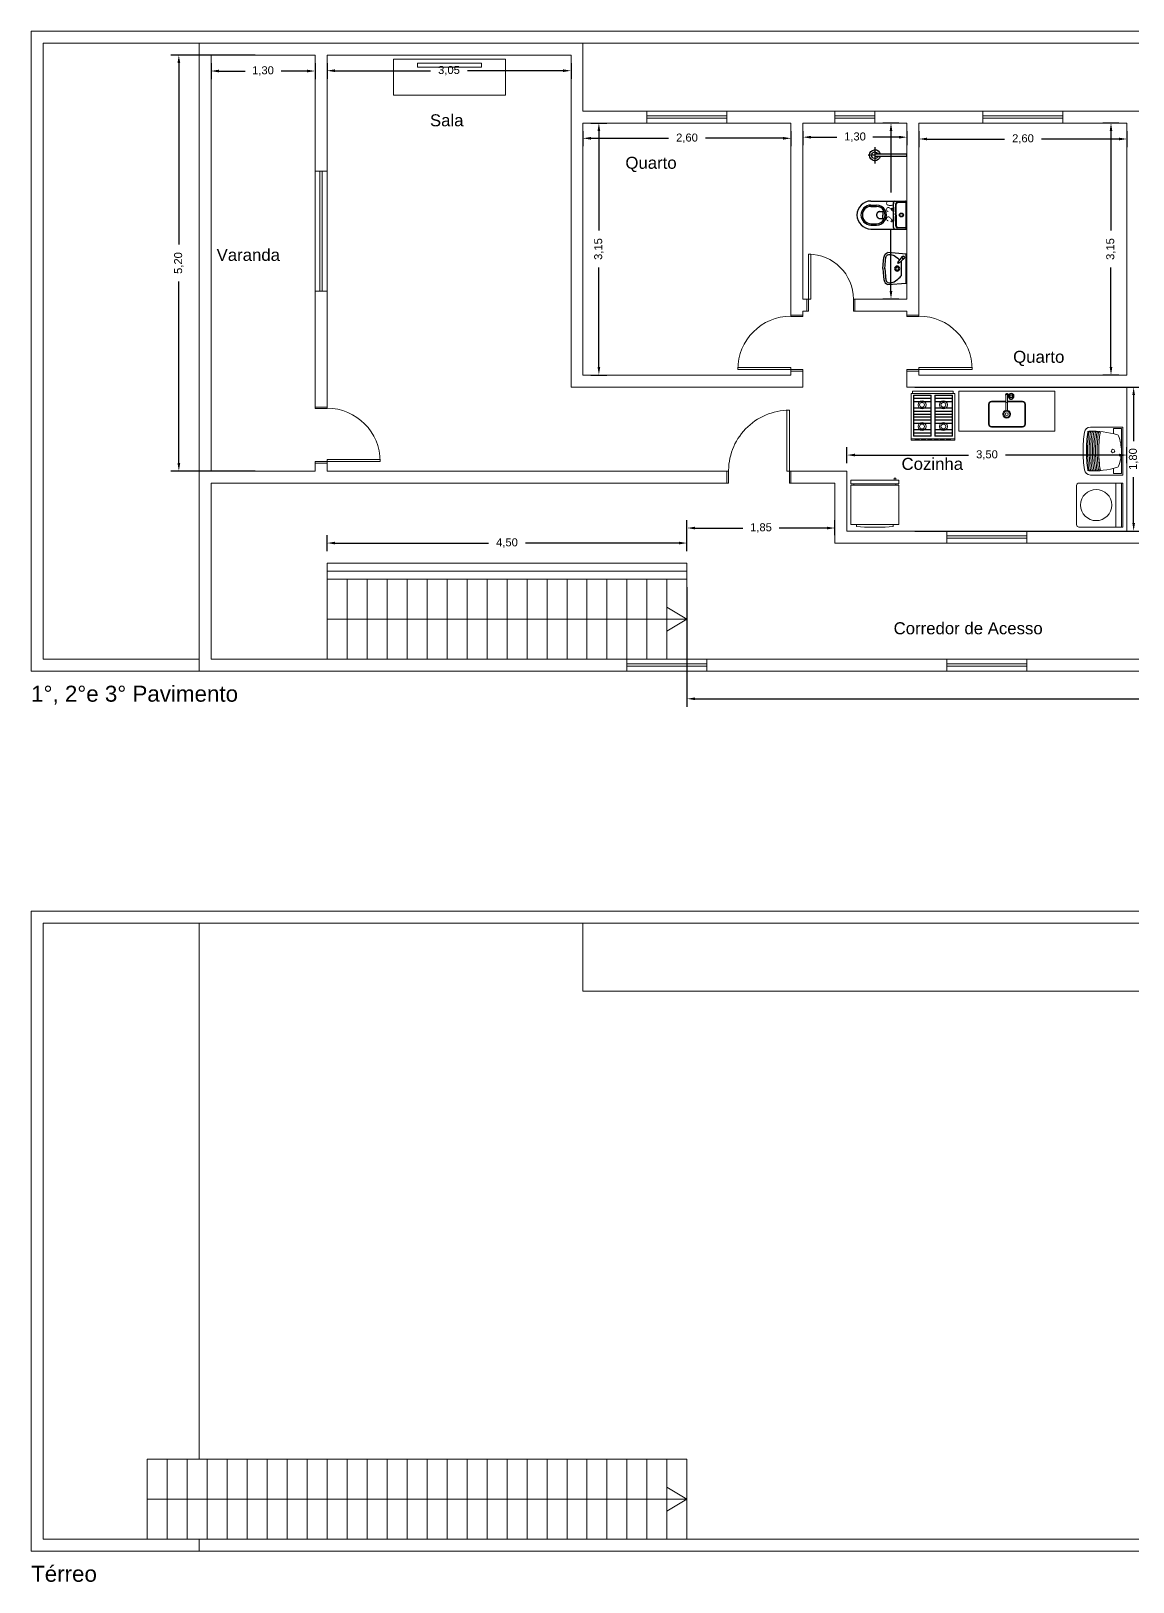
# Model space of a CAD drawing. Header units: millimetres. Extents: x 0 to 27, y -11.4 to 19.
# Drawn here: x 0 to 13.77, y -11.39 to 8 of the extents above; entities that cross this region are included whole.
import ezdxf

# ---------------------------------------------------------------- set-up
doc = ezdxf.new("R2010")
doc.units = ezdxf.units.MM
doc.linetypes.add('DASHED', pattern=[15, 12, -3])
for name, color, linetype, lineweight in [('Cotas', 3, 'Continuous', 9), ('Cozinha', 252, 'Continuous', 20), ('Edificação', 251, 'Continuous', 20), ('Portas', 251, 'Continuous', 9)]:
    doc.layers.add(name, color=color, linetype=linetype, lineweight=lineweight)
doc.layers.add('TEXTO', color=7, linetype='Continuous')
doc.layers.add('WC', color=252, linetype='Continuous')
doc.styles.get("Standard").update_dxf_attribs({"font": 'arial.ttf'})
doc.styles.add('TEXTO_NOMEQUADRO', font='arial.ttf')
doc.dimstyles.new('ISO-25', dxfattribs={"dimtxt": 0.1, "dimasz": 0.1, "dimexe": 0.1, "dimexo": 0.1, "dimgap": 0.1, "dimtad": 0, "dimzin": 1, "dimtxsty": 'Standard', "dimcen": 0.1, "dimadec": 0, "dimazin": 0, "dimtfac": 1, "dimtmove": 0, "dimatfit": 3, "dimfxl": 1, "dimarcsym": 0})

# ---------------------------------------------------------------- blocks, each defined once
blk = doc.blocks.new('*D37')
at = {"layer": 'Cotas', "color": 0, "lineweight": -2, "transparency": 16777216}
for p, q in [((2.25, 7.6), (2.25, 7.4)), ((3.55, 7.6), (3.55, 7.4)), ((2.35, 7.5), (2.675, 7.5)), ((3.45, 7.5), (3.125, 7.5))]:
    blk.add_line(p, q, dxfattribs=at)
at = {"layer": 'Cotas', "color": 0, "transparency": 16777216}
for points in [[(2.35, 7.517), (2.35, 7.483), (2.25, 7.5)], [(3.45, 7.517), (3.45, 7.483), (3.55, 7.5)]]:
    blk.add_solid(points, dxfattribs=at)
at = {"layer": 'Defpoints', "color": 0, "transparency": 16777216}
for p in [(2.25, 7.7), (3.55, 7.7), (3.55, 7.5)]:
    blk.add_point(p, dxfattribs=at)
at = {"layer": 'Cotas', "color": 0, "transparency": 16777216, "insert": (2.9, 7.5), "char_height": 0.1, "attachment_point": 5}
blk.add_mtext('1,30', dxfattribs=at)
blk = doc.blocks.new('*D38')
at = {"layer": 'Cotas', "color": 0, "lineweight": -2, "transparency": 16777216}
for p, q in [((3.7, 7.6), (3.7, 7.404)), ((6.75, 7.6), (6.75, 7.404)), ((3.8, 7.504), (4.995, 7.504)), ((6.65, 7.504), (5.455, 7.504))]:
    blk.add_line(p, q, dxfattribs=at)
at = {"layer": 'Cotas', "color": 0, "transparency": 16777216}
for points in [[(3.8, 7.521), (3.8, 7.487), (3.7, 7.504)], [(6.65, 7.521), (6.65, 7.487), (6.75, 7.504)]]:
    blk.add_solid(points, dxfattribs=at)
at = {"layer": 'Defpoints', "color": 0, "transparency": 16777216}
for p in [(3.7, 7.7), (6.75, 7.7), (6.75, 7.504)]:
    blk.add_point(p, dxfattribs=at)
at = {"layer": 'Cotas', "color": 0, "transparency": 16777216, "insert": (5.225, 7.504), "char_height": 0.1, "attachment_point": 5}
blk.add_mtext('3,05', dxfattribs=at)
blk = doc.blocks.new('*D39')
at = {"layer": 'Cotas', "color": 0, "lineweight": -2, "transparency": 16777216}
for p, q in [((6.9, 6.75), (6.9, 6.559)), ((7, 6.659), (7.969, 6.659)), ((9.4, 6.659), (8.431, 6.659)), ((9.5, 6.75), (9.5, 6.559))]:
    blk.add_line(p, q, dxfattribs=at)
at = {"layer": 'Cotas', "color": 0, "transparency": 16777216}
for points in [[(7, 6.676), (7, 6.642), (6.9, 6.659)], [(9.4, 6.676), (9.4, 6.642), (9.5, 6.659)]]:
    blk.add_solid(points, dxfattribs=at)
at = {"layer": 'Defpoints', "color": 0, "transparency": 16777216}
for p in [(6.9, 6.85), (9.5, 6.85), (9.5, 6.659)]:
    blk.add_point(p, dxfattribs=at)
at = {"layer": 'Cotas', "color": 0, "transparency": 16777216, "insert": (8.2, 6.659), "char_height": 0.1, "attachment_point": 5}
blk.add_mtext('2,60', dxfattribs=at)
blk = doc.blocks.new('*D40')
at = {"layer": 'Cotas', "color": 0, "lineweight": -2, "transparency": 16777216}
for p, q in [((9.65, 6.75), (9.65, 6.573)), ((9.75, 6.673), (10.075, 6.673)), ((10.85, 6.673), (10.525, 6.673)), ((10.95, 6.75), (10.95, 6.573))]:
    blk.add_line(p, q, dxfattribs=at)
at = {"layer": 'Cotas', "color": 0, "transparency": 16777216}
for points in [[(9.75, 6.69), (9.75, 6.656), (9.65, 6.673)], [(10.85, 6.69), (10.85, 6.656), (10.95, 6.673)]]:
    blk.add_solid(points, dxfattribs=at)
at = {"layer": 'Defpoints', "color": 0, "transparency": 16777216}
for p in [(9.65, 6.85), (10.95, 6.85), (10.95, 6.673)]:
    blk.add_point(p, dxfattribs=at)
at = {"layer": 'Cotas', "color": 0, "transparency": 16777216, "insert": (10.3, 6.673), "char_height": 0.1, "attachment_point": 5}
blk.add_mtext('1,30', dxfattribs=at)
blk = doc.blocks.new('*D41')
at = {"layer": 'Cotas', "color": 0, "lineweight": -2, "transparency": 16777216}
for p, q in [((11.1, 6.75), (11.1, 6.55)), ((11.2, 6.65), (12.169, 6.65)), ((13.6, 6.65), (12.631, 6.65)), ((13.7, 6.75), (13.7, 6.55))]:
    blk.add_line(p, q, dxfattribs=at)
at = {"layer": 'Cotas', "color": 0, "transparency": 16777216}
for points in [[(11.2, 6.667), (11.2, 6.634), (11.1, 6.65)], [(13.6, 6.667), (13.6, 6.634), (13.7, 6.65)]]:
    blk.add_solid(points, dxfattribs=at)
at = {"layer": 'Defpoints', "color": 0, "transparency": 16777216}
for p in [(11.1, 6.85), (13.7, 6.85), (13.7, 6.65)]:
    blk.add_point(p, dxfattribs=at)
at = {"layer": 'Cotas', "color": 0, "transparency": 16777216, "insert": (12.4, 6.65), "char_height": 0.1, "attachment_point": 5}
blk.add_mtext('2,60', dxfattribs=at)
blk = doc.blocks.new('*D45')
at = {"layer": 'Cotas', "color": 0, "lineweight": -2, "transparency": 16777216}
for p, q in [((10.2, 2.6), (10.2, 2.8)), ((13.7, 2.6), (13.7, 2.8)), ((10.3, 2.7), (11.72, 2.7)), ((13.6, 2.7), (12.18, 2.7))]:
    blk.add_line(p, q, dxfattribs=at)
at = {"layer": 'Cotas', "color": 0, "transparency": 16777216}
for points in [[(10.3, 2.717), (10.3, 2.683), (10.2, 2.7)], [(13.6, 2.717), (13.6, 2.683), (13.7, 2.7)]]:
    blk.add_solid(points, dxfattribs=at)
at = {"layer": 'Defpoints', "color": 0, "transparency": 16777216}
for p in [(13.7, 2.7), (10.2, 2.5), (13.7, 2.5)]:
    blk.add_point(p, dxfattribs=at)
at = {"layer": 'Cotas', "color": 0, "transparency": 16777216, "insert": (11.95, 2.7), "char_height": 0.1, "attachment_point": 5}
blk.add_mtext('3,50', dxfattribs=at)
blk = doc.blocks.new('*D46')
at = {"layer": 'Cotas', "color": 0, "lineweight": -2, "transparency": 16777216}
for p, q in [((8.2, 1.7), (8.2, 1.888)), ((8.3, 1.788), (8.899, 1.788)), ((9.95, 1.788), (9.351, 1.788)), ((10.05, 1.7), (10.05, 1.888))]:
    blk.add_line(p, q, dxfattribs=at)
at = {"layer": 'Cotas', "color": 0, "transparency": 16777216}
for points in [[(8.3, 1.804), (8.3, 1.771), (8.2, 1.788)], [(9.95, 1.804), (9.95, 1.771), (10.05, 1.788)]]:
    blk.add_solid(points, dxfattribs=at)
at = {"layer": 'Defpoints', "color": 0, "transparency": 16777216}
for p in [(8.2, 1.788), (8.2, 1.6), (10.05, 1.6)]:
    blk.add_point(p, dxfattribs=at)
at = {"layer": 'Cotas', "color": 0, "transparency": 16777216, "insert": (9.125, 1.788), "char_height": 0.1, "attachment_point": 5}
blk.add_mtext('1,85', dxfattribs=at)
blk = doc.blocks.new('*D47')
at = {"layer": 'Cotas', "color": 0, "lineweight": -2, "transparency": 16777216}
for p, q in [((7, 6.85), (7.199, 6.85)), ((7.099, 6.75), (7.099, 5.505)), ((7.099, 3.8), (7.099, 5.045)), ((7, 3.7), (7.199, 3.7))]:
    blk.add_line(p, q, dxfattribs=at)
at = {"layer": 'Cotas', "color": 0, "transparency": 16777216}
for points in [[(7.082, 6.75), (7.115, 6.75), (7.099, 6.85)], [(7.082, 3.8), (7.115, 3.8), (7.099, 3.7)]]:
    blk.add_solid(points, dxfattribs=at)
at = {"layer": 'Defpoints', "color": 0, "transparency": 16777216}
for p in [(6.9, 6.85), (6.9, 3.7), (7.099, 3.7)]:
    blk.add_point(p, dxfattribs=at)
at = {"layer": 'Cotas', "color": 0, "transparency": 16777216, "insert": (7.099, 5.275), "char_height": 0.1, "attachment_point": 5, "rotation": 90}
blk.add_mtext('3,15', dxfattribs=at)
blk = doc.blocks.new('*D48')
at = {"layer": 'Cotas', "color": 0, "lineweight": -2, "transparency": 16777216}
for p, q in [((10.85, 6.85), (10.65, 6.85)), ((10.75, 6.75), (10.75, 5.981)), ((10.75, 4.75), (10.75, 5.519)), ((10.85, 4.65), (10.65, 4.65))]:
    blk.add_line(p, q, dxfattribs=at)
at = {"layer": 'Cotas', "color": 0, "transparency": 16777216}
for points in [[(10.733, 6.75), (10.767, 6.75), (10.75, 6.85)], [(10.733, 4.75), (10.767, 4.75), (10.75, 4.65)]]:
    blk.add_solid(points, dxfattribs=at)
at = {"layer": 'Defpoints', "color": 0, "transparency": 16777216}
for p in [(10.75, 6.85), (10.95, 6.85), (10.95, 4.65)]:
    blk.add_point(p, dxfattribs=at)
at = {"layer": 'Cotas', "color": 0, "transparency": 16777216, "insert": (10.75, 5.75), "char_height": 0.1, "attachment_point": 5, "rotation": 90}
blk.add_mtext('2,20', dxfattribs=at)
blk = doc.blocks.new('*D49')
at = {"layer": 'Cotas', "color": 0, "lineweight": -2, "transparency": 16777216}
for p, q in [((13.6, 6.85), (13.4, 6.85)), ((13.5, 6.75), (13.5, 5.505)), ((13.5, 3.8), (13.5, 5.045)), ((13.6, 3.7), (13.4, 3.7))]:
    blk.add_line(p, q, dxfattribs=at)
at = {"layer": 'Cotas', "color": 0, "transparency": 16777216}
for points in [[(13.484, 6.75), (13.517, 6.75), (13.5, 6.85)], [(13.484, 3.8), (13.517, 3.8), (13.5, 3.7)]]:
    blk.add_solid(points, dxfattribs=at)
at = {"layer": 'Defpoints', "color": 0, "transparency": 16777216}
for p in [(13.7, 6.85), (13.5, 3.7), (13.7, 3.7)]:
    blk.add_point(p, dxfattribs=at)
at = {"layer": 'Cotas', "color": 0, "transparency": 16777216, "insert": (13.5, 5.275), "char_height": 0.1, "attachment_point": 5, "rotation": 90}
blk.add_mtext('3,15', dxfattribs=at)
blk = doc.blocks.new('81_P')
at = {"ltscale": 0.05}
for p, q in [((-0.165, 0), (-0.175, 0)), ((-0.175, -0.01), (-0.175, 0)), ((0.175, 0), (0.165, 0))]:
    blk.add_line(p, q, dxfattribs=at)
for p, q in [((0.165, 0), (-0.165, 0)), ((-0.175, -0.44), (-0.175, -0.01)), ((0.155, -0.16), (-0.155, -0.16)), ((0.14, -0.13), (-0.14, -0.13)), ((0, -0.124), (-0.138, -0.124)), ((0, -0.124), (0.138, -0.124)), ((0.175, -0.44), (0.175, -0.01))]:
    blk.add_line(p, q)
at = {"ltscale": 0.047193}
blk.add_line((0.175, -0.009), (0.175, 0), dxfattribs=at)
at = {"ltscale": 0.497718}
for p, q in [((-0.16, -0.01), (-0.16, -0.11)), ((0.16, -0.01), (0.16, -0.11))]:
    blk.add_line(p, q, dxfattribs=at)
at = {"ltscale": 0.467891}
for p, q in [((-0.158, -0.01), (-0.158, -0.104)), ((0.158, -0.01), (0.158, -0.104))]:
    blk.add_line(p, q, dxfattribs=at)
at = {"ltscale": 0.339985}
for p, q in [((-0.125, -0.44), (-0.125, -0.372)), ((-0.108, -0.44), (-0.108, -0.372)), ((0.108, -0.44), (0.108, -0.372)), ((0.125, -0.44), (0.125, -0.372))]:
    blk.add_line(p, q, dxfattribs=at)
at = {"ltscale": 0.078144}
for p, q in [((-0.043, -0.29), (-0.045, -0.275)), ((0.043, -0.29), (0.045, -0.275))]:
    blk.add_line(p, q, dxfattribs=at)
at = {"ltscale": 0.214268}
for p in [(-0.043, -0.29), (0.043, -0.29)]:
    blk.add_line(p, (0, -0.29), dxfattribs=at)
at = {"ltscale": 0.197279}
for p, q in [((-0.043, -0.329), (-0.043, -0.29)), ((0.043, -0.329), (0.043, -0.29))]:
    blk.add_line(p, q, dxfattribs=at)
for points in [[(-0.043, -0.329), (-0.043, -0.331), (-0.043, -0.332), (-0.043, -0.333), (-0.043, -0.334), (-0.042, -0.336), (-0.042, -0.337), (-0.042, -0.338), (-0.042, -0.339), (-0.041, -0.341), (-0.041, -0.342), (-0.04, -0.343), (-0.04, -0.344), (-0.04, -0.345), (-0.039, -0.346), (-0.038, -0.348), (-0.038, -0.349), (-0.037, -0.35), (-0.037, -0.35), (-0.037, -0.351), (-0.036, -0.351), (-0.036, -0.352), (-0.035, -0.353), (-0.035, -0.353), (-0.035, -0.354), (-0.034, -0.354), (-0.034, -0.355), (-0.033, -0.355), (-0.033, -0.356), (-0.033, -0.356), (-0.032, -0.357), (-0.032, -0.357), (-0.031, -0.357), (-0.031, -0.358), (-0.03, -0.358)], [(-0.03, -0.358), (-0.029, -0.359), (-0.028, -0.36), (-0.027, -0.361), (-0.026, -0.362), (-0.025, -0.363), (-0.024, -0.363), (-0.023, -0.364), (-0.022, -0.365), (-0.021, -0.365), (-0.02, -0.366), (-0.018, -0.366), (-0.017, -0.367), (-0.016, -0.367), (-0.015, -0.368), (-0.013, -0.368), (-0.012, -0.369), (-0.012, -0.369), (-0.011, -0.369), (-0.01, -0.369), (-0.01, -0.369), (-0.009, -0.37), (-0.008, -0.37), (-0.008, -0.37), (-0.007, -0.37), (-0.006, -0.37), (-0.006, -0.37), (-0.005, -0.37), (-0.004, -0.37), (-0.004, -0.37), (-0.003, -0.37), (-0.002, -0.37), (-0.002, -0.37), (-0.001, -0.37), (0, -0.37), (0, -0.37)], [(0, -0.37), (0.001, -0.37), (0.003, -0.37), (0.004, -0.37), (0.005, -0.37), (0.007, -0.37), (0.008, -0.37), (0.009, -0.369), (0.011, -0.369), (0.012, -0.369), (0.013, -0.368), (0.014, -0.368), (0.016, -0.368), (0.017, -0.367), (0.018, -0.367), (0.018, -0.367), (0.019, -0.366), (0.019, -0.366), (0.02, -0.366), (0.02, -0.365), (0.021, -0.365), (0.022, -0.365), (0.022, -0.365), (0.023, -0.364), (0.023, -0.364), (0.024, -0.363), (0.024, -0.363), (0.025, -0.363), (0.026, -0.362), (0.026, -0.362), (0.027, -0.362), (0.027, -0.361), (0.028, -0.361), (0.028, -0.36), (0.029, -0.36), (0.029, -0.36), (0.03, -0.359), (0.03, -0.359), (0.03, -0.358)], [(0.03, -0.358), (0.031, -0.358), (0.032, -0.357), (0.033, -0.356), (0.034, -0.355), (0.035, -0.354), (0.035, -0.353), (0.036, -0.352), (0.037, -0.351), (0.037, -0.349), (0.038, -0.348), (0.039, -0.347), (0.039, -0.346), (0.039, -0.345), (0.04, -0.345), (0.04, -0.344), (0.04, -0.344), (0.04, -0.343), (0.041, -0.343), (0.041, -0.342), (0.041, -0.341), (0.041, -0.341), (0.041, -0.34), (0.042, -0.34), (0.042, -0.339), (0.042, -0.338), (0.042, -0.338), (0.042, -0.337), (0.042, -0.336), (0.042, -0.336), (0.042, -0.335), (0.043, -0.335), (0.043, -0.334), (0.043, -0.333), (0.043, -0.333), (0.043, -0.332), (0.043, -0.331), (0.043, -0.331), (0.043, -0.33), (0.043, -0.329)]]:
    blk.add_lwpolyline(points)
for centre, radius in [((-0.078, -0.18), 0.007), ((0, -0.06), 0.02), ((0.078, -0.18), 0.007)]:
    blk.add_circle(centre, radius)
at = {"linetype": 'DASHED'}
blk.add_circle((0, -0.06), 0.0245, dxfattribs=at)
for centre, radius, start, end in [((-0.165, -0.01), 0.01, 90, 180), ((-0.155, -0.14), 0.02, 180, 270), ((-0.15, -0.01), 0.01, 90, 180), ((-0.14, -0.11), 0.02, 180, 270), ((-0.148, -0.01), 0.01, 90, 180), ((-0.138, -0.104), 0.02, 180, 270), ((0.138, -0.104), 0.02, 270, 0), ((0.14, -0.11), 0.02, 270, 0), ((0.148, -0.01), 0.01, 0, 90), ((0.15, -0.01), 0.01, 0, 90), ((0.155, -0.14), 0.02, 270, 0), ((0.165, -0.01), 0.01, 0, 90), ((0, -0.372), 0.125, 0, 180), ((0, -0.372), 0.108, 0, 180), ((0, -0.44), 0.175, 180, 270), ((0, -0.44), 0.125, 180, 270), ((0, -0.44), 0.108, 180, 270), ((0, -0.44), 0.108, 270, 0), ((0, -0.44), 0.175, 270, 0), ((0, -0.44), 0.125, 270, 0)]:
    blk.add_arc(centre, radius, start, end)
blk = doc.blocks.new('CHUV')
at = {"ltscale": 0.05}
for p, q in [((-0.11, 0.446), (0.116, 0.446)), ((-0.011, 0), (-0.011, 0.446)), ((0.003, 0.446), (0.003, 0.541)), ((0.016, 0.446), (0.016, 0))]:
    blk.add_line(p, q, dxfattribs=at)
at = {"ltscale": 2}
blk.add_line((0.016, 0), (-0.011, 0), dxfattribs=at)
at = {"ltscale": 0.05}
for radius, start, end in [(0.076, 279.9358, 260.0642), (0.0459, 286.6015, 253.3985)]:
    blk.add_arc((0.003, 0.446), radius, start, end, dxfattribs=at)
blk = doc.blocks.new('01lavl91')
at = {"linetype": 'Continuous'}
for p, q in [((-0.085, -0.069), (0.086, -0.069)), ((0.125, -0.036), (0.064, -0.107)), ((0.064, -0.107), (0.075, -0.114)), ((0.075, -0.114), (0.15, -0.057))]:
    blk.add_line(p, q, dxfattribs=at)
for points in [[(-0.2, -0.239), (-0.18, -0.009), (0.18, -0.009), (0.2, -0.239)], [(-0.177, -0.228), (-0.176, -0.201), (-0.165, -0.161), (-0.153, -0.141), (-0.132, -0.112), (-0.119, -0.099), (-0.106, -0.086), (-0.093, -0.074), (-0.085, -0.069)], [(0.094, -0.074), (0.086, -0.069)], [(0.178, -0.228), (0.176, -0.201), (0.166, -0.161), (0.153, -0.141), (0.132, -0.112), (0.119, -0.099), (0.109, -0.088)], [(0, -0.299), (-0.048, -0.298), (-0.099, -0.294), (-0.134, -0.29), (-0.161, -0.282), (-0.179, -0.271), (-0.191, -0.256), (-0.2, -0.239)], [(0.002, -0.274), (-0.046, -0.272), (-0.098, -0.269), (-0.114, -0.267), (-0.129, -0.265), (-0.138, -0.263), (-0.151, -0.259), (-0.159, -0.255), (-0.163, -0.252), (-0.165, -0.25), (-0.17, -0.242), (-0.174, -0.237), (-0.177, -0.228)], [(-0.002, -0.274), (0.047, -0.272), (0.098, -0.269), (0.115, -0.267), (0.13, -0.265), (0.139, -0.263), (0.152, -0.259), (0.159, -0.255), (0.164, -0.252), (0.165, -0.25), (0.171, -0.242), (0.174, -0.237), (0.178, -0.228)], [(0, -0.299), (0.048, -0.298), (0.1, -0.294), (0.135, -0.29), (0.162, -0.282), (0.18, -0.271), (0.192, -0.256), (0.2, -0.239)]]:
    blk.add_lwpolyline(points, dxfattribs=at)
for centre, radius in [((0.001, -0.122), 0.0316), ((0.001, -0.122), 0.02), ((0.14, -0.044), 0.0164)]:
    blk.add_circle(centre, radius, dxfattribs=at)
blk = doc.blocks.new('CO-F4PB')
for p, q in [((0.254, 0), (-0.254, 0)), ((0.254, 0), (-0.254, 0)), ((-0.254, 0), (-0.254, -0.03)), ((0.254, -0.03), (0.254, 0)), ((-0.274, -0.03), (-0.274, -0.596)), ((0.273, -0.03), (-0.274, -0.03)), ((-0.243, -0.05), (-0.243, -0.566)), ((-0.024, -0.05), (-0.243, -0.05)), ((-0.024, -0.09), (-0.243, -0.09)), ((-0.024, -0.095), (-0.243, -0.095)), ((-0.024, -0.13), (-0.243, -0.13)), ((-0.024, -0.135), (-0.243, -0.135)), ((-0.028, -0.055), (-0.239, -0.055)), ((-0.239, -0.055), (-0.239, -0.09)), ((-0.239, -0.095), (-0.239, -0.13)), ((-0.239, -0.135), (-0.239, -0.21)), ((-0.028, -0.055), (-0.028, -0.09)), ((-0.028, -0.095), (-0.028, -0.13)), ((-0.028, -0.135), (-0.028, -0.21)), ((-0.024, -0.05), (-0.024, -0.566)), ((0.023, -0.05), (0.023, -0.566)), ((0.243, -0.05), (0.023, -0.05)), ((0.243, -0.09), (0.023, -0.09)), ((0.243, -0.095), (0.023, -0.095)), ((0.243, -0.13), (0.023, -0.13)), ((0.243, -0.135), (0.023, -0.135)), ((0.238, -0.055), (0.028, -0.055)), ((0.028, -0.055), (0.028, -0.09)), ((0.028, -0.095), (0.028, -0.13)), ((0.028, -0.135), (0.028, -0.21)), ((0.238, -0.055), (0.238, -0.09)), ((0.238, -0.095), (0.238, -0.13)), ((0.238, -0.135), (0.238, -0.21)), ((0.243, -0.05), (0.243, -0.566)), ((0.273, -0.596), (0.273, -0.03)), ((-0.024, -0.21), (-0.243, -0.21)), ((-0.024, -0.215), (-0.243, -0.215)), ((-0.024, -0.25), (-0.243, -0.25)), ((-0.024, -0.255), (-0.243, -0.255)), ((-0.024, -0.29), (-0.243, -0.29)), ((-0.024, -0.295), (-0.243, -0.295)), ((-0.243, -0.321), (-0.024, -0.321)), ((-0.243, -0.326), (-0.024, -0.326)), ((-0.243, -0.361), (-0.024, -0.361)), ((-0.243, -0.366), (-0.024, -0.366)), ((-0.239, -0.295), (-0.239, -0.321)), ((-0.239, -0.326), (-0.239, -0.361)), ((-0.239, -0.366), (-0.239, -0.401)), ((-0.239, -0.215), (-0.239, -0.25)), ((-0.239, -0.255), (-0.239, -0.29)), ((-0.028, -0.215), (-0.028, -0.25)), ((-0.028, -0.255), (-0.028, -0.29)), ((-0.028, -0.295), (-0.028, -0.321)), ((-0.028, -0.326), (-0.028, -0.361)), ((-0.028, -0.366), (-0.028, -0.401)), ((0.023, -0.321), (0.243, -0.321)), ((0.023, -0.326), (0.243, -0.326)), ((0.243, -0.21), (0.023, -0.21)), ((0.243, -0.215), (0.023, -0.215)), ((0.243, -0.25), (0.023, -0.25)), ((0.243, -0.255), (0.023, -0.255)), ((0.243, -0.29), (0.023, -0.29)), ((0.243, -0.295), (0.023, -0.295)), ((0.023, -0.361), (0.243, -0.361)), ((0.023, -0.366), (0.243, -0.366)), ((0.028, -0.215), (0.028, -0.25)), ((0.028, -0.255), (0.028, -0.29)), ((0.028, -0.295), (0.028, -0.321)), ((0.028, -0.326), (0.028, -0.361)), ((0.028, -0.366), (0.028, -0.401)), ((0.238, -0.215), (0.238, -0.25)), ((0.238, -0.255), (0.238, -0.29)), ((0.238, -0.295), (0.238, -0.321)), ((0.238, -0.326), (0.238, -0.361)), ((0.238, -0.366), (0.238, -0.401)), ((-0.243, -0.401), (-0.024, -0.401)), ((-0.243, -0.406), (-0.024, -0.406)), ((-0.243, -0.481), (-0.024, -0.481)), ((-0.243, -0.486), (-0.024, -0.486)), ((-0.243, -0.521), (-0.024, -0.521)), ((-0.243, -0.526), (-0.024, -0.526)), ((-0.243, -0.566), (-0.024, -0.566)), ((-0.239, -0.406), (-0.239, -0.481)), ((-0.239, -0.486), (-0.239, -0.521)), ((-0.239, -0.526), (-0.239, -0.561)), ((-0.239, -0.561), (-0.028, -0.561)), ((-0.028, -0.406), (-0.028, -0.481)), ((-0.028, -0.486), (-0.028, -0.521)), ((-0.028, -0.526), (-0.028, -0.561)), ((0.023, -0.401), (0.243, -0.401)), ((0.023, -0.406), (0.243, -0.406)), ((0.023, -0.481), (0.243, -0.481)), ((0.023, -0.486), (0.243, -0.486)), ((0.023, -0.521), (0.243, -0.521)), ((0.023, -0.526), (0.243, -0.526)), ((0.023, -0.566), (0.243, -0.566)), ((0.028, -0.406), (0.028, -0.481)), ((0.028, -0.486), (0.028, -0.521)), ((0.028, -0.526), (0.028, -0.561)), ((0.028, -0.561), (0.238, -0.561)), ((0.238, -0.406), (0.238, -0.481)), ((0.238, -0.486), (0.238, -0.521)), ((0.238, -0.526), (0.238, -0.561)), ((-0.274, -0.596), (0.273, -0.596)), ((-0.274, -0.596), (-0.274, -0.616)), ((-0.274, -0.616), (0.273, -0.616)), ((0.273, -0.616), (0.273, -0.596))]:
    blk.add_line(p, q)
for points in [[(-0.22, -0.606), (-0.17, -0.606), (-0.17, -0.596), (-0.22, -0.596)], [(-0.142, -0.606), (-0.092, -0.606), (-0.092, -0.596), (-0.142, -0.596)], [(-0.064, -0.606), (-0.014, -0.606), (-0.014, -0.596), (-0.064, -0.596)], [(0.014, -0.606), (0.064, -0.606), (0.064, -0.596), (0.014, -0.596)], [(0.092, -0.606), (0.142, -0.606), (0.142, -0.596), (0.092, -0.596)], [(0.17, -0.606), (0.22, -0.606), (0.22, -0.596), (0.17, -0.596)]]:
    blk.add_lwpolyline(points, close=True)
for centre, radius in [((-0.131, -0.173), 0.05), ((-0.131, -0.173), 0.03), ((0.136, -0.173), 0.05), ((0.136, -0.173), 0.03), ((-0.131, -0.443), 0.05), ((-0.131, -0.443), 0.03), ((0.136, -0.443), 0.05), ((0.136, -0.443), 0.03)]:
    blk.add_circle(centre, radius)
blk = doc.blocks.new('DUPLEX320PL')
for p, q in [((-0.058, -0.125), (-0.058, -0.618)), ((-0.058, -0.125), (0.538, -0.125)), ((0.538, -0.618), (0.538, -0.125)), ((0.538, -0.618), (-0.058, -0.618)), ((0.538, -0.634), (-0.058, -0.634)), ((-0.058, -0.634), (-0.058, -0.68)), ((-0.058, -0.68), (0.538, -0.68)), ((-0.023, -0.618), (-0.023, -0.634)), ((0.503, -0.634), (0.503, -0.618)), ((0.538, -0.634), (0.538, -0.68))]:
    blk.add_line(p, q)
blk.add_lwpolyline([(0.471, -0.125), (0.471, -0.1), (0.371, -0.093), (0.109, -0.093), (0.009, -0.1), (0.009, -0.125)])
blk.add_lwpolyline([(0.48, -0.68), (0.48, -0.704), (0.504, -0.704), (0.504, -0.68)], close=True)
blk = doc.blocks.new('TANQUE-02')
for p, q in [((-0.3, 0), (0.3, 0)), ((-0.3, -0.408), (-0.3, 0)), ((0.3, -0.408), (0.3, 0)), ((-0.28, -0.02), (0.28, -0.02)), ((-0.28, -0.12), (-0.28, -0.02)), ((-0.28, -0.12), (-0.217, -0.12)), ((0.217, -0.12), (0.28, -0.12)), ((0.28, -0.12), (0.28, -0.02))]:
    blk.add_line(p, q)
blk.add_circle((0, -0.125), 0.0225)
for centre, radius, start, end in [((0.845, -0.382), 1.094, 163.278, 182.4053), ((-0.184, -0.073), 0.02, 110.2384, 163.278), ((0, -0.571), 0.551, 90, 110.2384), ((0, -0.571), 0.551, 69.7616, 90), ((0.184, -0.073), 0.02, 16.722, 69.7616), ((-0.845, -0.382), 1.094, 357.5947, 16.722), ((0, 1.215), 1.518, 260.7226, 279.2774), ((0.845, -0.382), 1.084, 177.5224, 178.0541), ((0, 1.215), 1.578, 261.3053, 270), ((0.845, -0.382), 1.084, 178.5864, 179.1193), ((0, 1.215), 1.598, 261.3969, 270), ((0.845, -0.382), 1.084, 179.6527, 180.1868), ((0, 1.215), 1.618, 261.4997, 270), ((0.845, -0.382), 1.084, 176.4604, 176.9911), ((0, 1.215), 1.558, 261.2252, 270), ((0.845, -0.382), 1.084, 175.4, 175.93), ((0, 1.215), 1.538, 261.1569, 270), ((0, 1.215), 1.518, 270, 279.2774), ((0, 1.215), 1.538, 270, 278.8431), ((0, 1.215), 1.558, 270, 278.7748), ((0, 1.215), 1.578, 270, 278.6947), ((0, 1.215), 1.598, 270, 278.6031), ((0, 1.215), 1.618, 270, 278.5003), ((-0.845, -0.382), 1.084, 4.07, 4.6), ((-0.845, -0.382), 1.084, 3.0089, 3.5396), ((-0.845, -0.382), 1.084, 1.9459, 2.4776), ((-0.845, -0.382), 1.084, 0.8807, 1.4136), ((-0.845, -0.382), 1.084, 359.8132, 0.3473), ((-0.225, -0.408), 0.075, 180, 262.0805), ((-0.233, -0.427), 0.015, 182.4053, 261.8717), ((0.845, -0.382), 1.084, 180.7216, 181.2572), ((0, 1.215), 1.638, 261.6133, 270), ((0.845, -0.382), 1.084, 181.7934, 182.3305), ((0, 1.215), 1.658, 261.7373, 270), ((0, 1.206), 1.664, 261.8717, 270), ((0, 1.206), 1.704, 262.0805, 270), ((0, 1.215), 1.638, 270, 278.3867), ((0, 1.215), 1.658, 270, 278.2627), ((0, 1.206), 1.664, 270, 278.1283), ((0, 1.206), 1.704, 270, 277.9195), ((0.225, -0.408), 0.075, 277.9195, 0), ((0.233, -0.427), 0.015, 278.1283, 357.5947), ((-0.845, -0.382), 1.084, 357.6695, 358.2066), ((-0.845, -0.382), 1.084, 358.7428, 359.2784)]:
    blk.add_arc(centre, radius, start, end)
blk = doc.blocks.new('A$C1AD15EB6')
for p, q in [((0.55, 0.58), (0, 0.58)), ((0, 0.03), (0, 0.58)), ((0.55, 0.561), (0, 0.561)), ((0.55, 0.491), (0, 0.491)), ((0.55, 0.03), (0.55, 0.58)), ((0.03, 0), (0.52, 0))]:
    blk.add_line(p, q)
for centre, start, end in [((0.03, 0.03), 180, 270), ((0.52, 0.03), 270, 0)]:
    blk.add_arc(centre, 0.03, start, end)
blk = doc.blocks.new('CUBA-COZ-02')
for p, q in [((-0.009, 0.245), (-0.009, 0.228)), ((-0.009, 0.228), (-0.009, 0.057)), ((0.011, 0.245), (0.011, 0.228)), ((0.011, 0.228), (0.011, 0.057)), ((0.015, 0.252), (0.031, 0.252)), ((0.015, 0.232), (0.021, 0.232)), ((0.031, 0.203), (0.031, 0.224)), ((0.038, 0.252), (0.038, 0.237)), ((0.04, 0.216), (0.04, 0.238)), ((0.071, 0.216), (0.071, 0.238)), ((0.073, 0.252), (0.073, 0.237)), ((0.081, 0.203), (0.081, 0.224)), ((-0.009, 0.057), (-0.009, 0.052)), ((0.011, 0.057), (0.011, 0.052))]:
    blk.add_line(p, q)
for points in [[(-0.009, 0.161), (-0.189, 0.161, 0.414214), (-0.227, 0.123), (-0.227, -0.123, 0.414214), (-0.189, -0.161), (0.197, -0.161, 0.414214), (0.235, -0.123), (0.235, 0.123, 0.414214), (0.197, 0.161), (0.011, 0.161)], [(-0.009, 0.153), (-0.189, 0.153, 0.414214), (-0.219, 0.123), (-0.219, -0.123, 0.414214), (-0.189, -0.153), (0.197, -0.153, 0.414214), (0.227, -0.123), (0.227, 0.123, 0.414214), (0.197, 0.153), (0.011, 0.153)]]:
    blk.add_lwpolyline(points, format="xyb")
blk.add_lwpolyline([(0.011, 0.037, -7.502529), (-0.009, 0.037, -0.133288)], format="xyb", close=True)
at = {"linetype": 'Continuous'}
for points in [[(0.039, 0.237, 0), (0.036, 0.235, 0), (0.034, 0.233, 0), (0.032, 0.23, 0), (0.031, 0.227, 0), (0.031, 0.224, 0)], [(0.039, 0.216, 0), (0.036, 0.213, 0), (0.034, 0.211, 0), (0.032, 0.208, 0), (0.031, 0.205, 0), (0.031, 0.202, 0)], [(0.031, 0.202, 0), (0.031, 0.199, 0), (0.032, 0.196, 0), (0.034, 0.193, 0), (0.037, 0.191, 0), (0.041, 0.188, 0), (0.045, 0.187, 0), (0.049, 0.186, 0), (0.053, 0.185, 0), (0.058, 0.185, 0), (0.062, 0.186, 0), (0.066, 0.187, 0), (0.07, 0.188, 0), (0.074, 0.191, 0), (0.077, 0.193, 0), (0.079, 0.196, 0), (0.08, 0.199, 0), (0.081, 0.202, 0)], [(0.075, 0.199, 0), (0.075, 0.201, 0), (0.073, 0.203, 0), (0.072, 0.205, 0), (0.069, 0.207, 0), (0.066, 0.208, 0), (0.062, 0.209, 0), (0.058, 0.21, 0), (0.055, 0.21, 0), (0.051, 0.209, 0), (0.047, 0.209, 0), (0.044, 0.207, 0), (0.041, 0.206, 0), (0.038, 0.204, 0), (0.037, 0.202, 0), (0.036, 0.2, 0), (0.036, 0.198, 0), (0.037, 0.196, 0), (0.038, 0.194, 0), (0.041, 0.192, 0), (0.044, 0.191, 0), (0.047, 0.189, 0), (0.051, 0.189, 0), (0.055, 0.188, 0), (0.058, 0.188, 0), (0.062, 0.189, 0), (0.066, 0.19, 0), (0.069, 0.191, 0), (0.072, 0.193, 0), (0.073, 0.195, 0), (0.075, 0.197, 0), (0.075, 0.199, 0)], [(0.081, 0.224, 0), (0.08, 0.227, 0), (0.079, 0.23, 0), (0.077, 0.233, 0), (0.075, 0.235, 0), (0.072, 0.237, 0)], [(0.081, 0.203, 0), (0.08, 0.206, 0), (0.079, 0.208, 0), (0.077, 0.211, 0), (0.075, 0.214, 0), (0.072, 0.216, 0)]]:
    blk.add_polyline3d(points, dxfattribs=at)
blk.add_circle((0, 0), 0.0182)
for centre, radius, start, end in [((0.001, 0.242), 0.0173, 35.4187, 234.5813), ((0.001, 0.242), 0.0126, 322.2518, 217.7482), ((0.001, 0.224), 0.0233, 64.5555, 115.4445), ((0.001, 0.242), 0.0173, 305.4187, 324.5813), ((0.001, 0.242), 0.0173, 324.5813, 35.4187), ((0.056, 0.227), 0.035, 315.5647, 224.4353), ((0.056, 0.227), 0.032, 321.3752, 218.6248), ((0.056, 0.173), 0.0816, 77.5382, 102.4618), ((0.04, 0.236), 0.002, 74.314, 121.5675), ((0.04, 0.214), 0.002, 63.9749, 122.1559), ((0.056, 0.291), 0.0549, 254.3139, 285.6861), ((0.056, 0.246), 0.0335, 243.9749, 296.0251), ((0.071, 0.236), 0.002, 58.4325, 105.6861), ((0.071, 0.214), 0.002, 57.8441, 116.0251), ((0, 0), 0.0482, 101.3439, 77.3856), ((0.001, 0.052), 0.0112, 153.7208, 26.2792), ((0.001, 0.121), 0.0233, 64.5555, 115.4445), ((0.001, 0.052), 0.01, 180, 0)]:
    blk.add_arc(centre, radius, start, end)
blk = doc.blocks.new('*D61')
at = {"layer": 'Cotas', "color": 0, "lineweight": -2, "transparency": 16777216}
for p, q in [((3.7, 1.5), (3.7, 1.7)), ((3.8, 1.6), (5.718, 1.6)), ((8.1, 1.6), (6.182, 1.6)), ((8.2, 1.5), (8.2, 1.7))]:
    blk.add_line(p, q, dxfattribs=at)
at = {"layer": 'Cotas', "color": 0, "transparency": 16777216}
for points in [[(3.8, 1.617), (3.8, 1.583), (3.7, 1.6)], [(8.1, 1.617), (8.1, 1.583), (8.2, 1.6)]]:
    blk.add_solid(points, dxfattribs=at)
at = {"layer": 'Defpoints', "color": 0, "transparency": 16777216}
for p in [(3.7, 1.6), (3.7, 1.4), (8.2, 1.4)]:
    blk.add_point(p, dxfattribs=at)
at = {"layer": 'Cotas', "color": 0, "transparency": 16777216, "insert": (5.95, 1.6), "char_height": 0.1, "attachment_point": 5}
blk.add_mtext('4,50', dxfattribs=at)
blk = doc.blocks.new('*D67')
at = {"layer": 'Cotas', "color": 0, "lineweight": -2, "transparency": 16777216}
for p, q in [((2.8, 7.7), (1.748, 7.7)), ((1.848, 7.6), (1.848, 5.33)), ((1.848, 2.6), (1.848, 4.87)), ((2.8, 2.5), (1.748, 2.5))]:
    blk.add_line(p, q, dxfattribs=at)
at = {"layer": 'Cotas', "color": 0, "transparency": 16777216}
for points in [[(1.831, 7.6), (1.865, 7.6), (1.848, 7.7)], [(1.831, 2.6), (1.865, 2.6), (1.848, 2.5)]]:
    blk.add_solid(points, dxfattribs=at)
at = {"layer": 'Defpoints', "color": 0, "transparency": 16777216}
for p in [(2.9, 7.7), (1.848, 2.5), (2.9, 2.5)]:
    blk.add_point(p, dxfattribs=at)
at = {"layer": 'Cotas', "color": 0, "transparency": 16777216, "insert": (1.848, 5.1), "char_height": 0.1, "attachment_point": 5, "rotation": 90}
blk.add_mtext('5,20', dxfattribs=at)
blk = doc.blocks.new('*D68')
at = {"layer": 'Cotas', "color": 0, "lineweight": -2, "transparency": 16777216}
for p, q in [((11.05, 3.55), (13.883, 3.55)), ((13.783, 3.45), (13.783, 2.875)), ((13.783, 1.85), (13.783, 2.425)), ((11.05, 1.75), (13.883, 1.75))]:
    blk.add_line(p, q, dxfattribs=at)
at = {"layer": 'Cotas', "color": 0, "transparency": 16777216}
for points in [[(13.767, 3.45), (13.8, 3.45), (13.783, 3.55)], [(13.767, 1.85), (13.8, 1.85), (13.783, 1.75)]]:
    blk.add_solid(points, dxfattribs=at)
at = {"layer": 'Defpoints', "color": 0, "transparency": 16777216}
for p in [(10.95, 3.55), (10.95, 1.75), (13.783, 1.75)]:
    blk.add_point(p, dxfattribs=at)
at = {"layer": 'Cotas', "color": 0, "transparency": 16777216, "insert": (13.783, 2.65), "char_height": 0.1, "attachment_point": 5, "rotation": 90}
blk.add_mtext('1,80', dxfattribs=at)
blk = doc.blocks.new('*D73')
at = {"layer": 'Cotas', "color": 0, "lineweight": -2, "transparency": 16777216}
for p, q in [((8.2, 1.05), (8.2, -0.446)), ((20.2, 1.05), (20.2, -0.446)), ((8.3, -0.346), (13.936, -0.346)), ((20.1, -0.346), (14.464, -0.346))]:
    blk.add_line(p, q, dxfattribs=at)
at = {"layer": 'Cotas', "color": 0, "transparency": 16777216}
for points in [[(8.3, -0.33), (8.3, -0.363), (8.2, -0.346)], [(20.1, -0.33), (20.1, -0.363), (20.2, -0.346)]]:
    blk.add_solid(points, dxfattribs=at)
at = {"layer": 'Defpoints', "color": 0, "transparency": 16777216}
for p in [(8.2, 1.15), (20.2, 1.15), (20.2, -0.346)]:
    blk.add_point(p, dxfattribs=at)
at = {"layer": 'Cotas', "color": 0, "transparency": 16777216, "insert": (14.2, -0.346), "char_height": 0.1, "attachment_point": 5}
blk.add_mtext('12,00', dxfattribs=at)

msp = doc.modelspace()

# ---------------------------------------------------------------- linework, layer by layer
at = {"layer": 'Cozinha'}
for points in [[(4.53, 7.2), (5.93, 7.2), (5.93, 7.65), (4.53, 7.65)], [(4.83, 7.55), (5.63, 7.55), (5.63, 7.6), (4.83, 7.6)], [(11.6, 3), (12.8, 3), (12.8, 3.5), (11.6, 3.5)]]:
    msp.add_lwpolyline(points, close=True, dxfattribs=at)
msp.add_circle((13.315, 2.075), 0.195, dxfattribs=at)
at = {"layer": 'Edificação', "color": 252}
for p, q in [((0.15, 0.15), (0.15, 7.85)), ((2.1, 7.85), (0.15, 7.85)), ((26.85, 7.85), (6.9, 7.85)), ((0.15, 0.15), (2.1, 0.15)), ((2.1, -3.15), (0.15, -3.15)), ((0.15, -10.85), (0.15, -3.15)), ((26.85, -3.15), (6.9, -3.15)), ((0.15, -10.85), (1.45, -10.85))]:
    msp.add_line(p, q, dxfattribs=at)
at = {"layer": 'Edificação'}
for p, q in [((2.1, 7.85), (2.1, 0)), ((2.1, 7.85), (6.9, 7.85)), ((6.9, 7), (6.9, 7.85)), ((3.55, 7.7), (2.25, 7.7)), ((2.25, 7.7), (2.25, 2.5)), ((3.55, 7.7), (3.55, 3.3)), ((3.7, 7.7), (3.7, 3.3)), ((3.7, 7.7), (6.75, 7.7)), ((6.75, 7.7), (6.75, 3.55)), ((6.9, 7), (26.85, 7)), ((6.75, 6.85), (6.75, 6.85)), ((6.9, 3.7), (6.9, 6.85)), ((6.9, 6.85), (9.5, 6.85)), ((9.5, 6.85), (9.5, 4.45)), ((9.65, 4.65), (9.65, 6.85)), ((9.65, 6.85), (10.95, 6.85)), ((10.95, 6.85), (10.95, 4.65)), ((11.1, 4.5), (11.1, 6.85)), ((11.1, 6.85), (13.7, 6.85)), ((13.7, 6.85), (13.7, 3.7)), ((9.7, 4.65), (9.65, 4.65)), ((9.65, 4.45), (9.65, 4.5)), ((9.65, 4.5), (9.7, 4.5)), ((9.7, 4.5), (9.7, 4.65)), ((9.7, 4.5), (9.7, 4.65)), ((10.95, 4.65), (10.3, 4.65)), ((10.3, 4.65), (10.3, 4.5)), ((10.3, 4.65), (10.3, 4.5)), ((10.3, 4.5), (10.95, 4.5)), ((10.95, 4.45), (10.95, 4.5)), ((11.1, 4.5), (11.1, 4.45)), ((9.5, 4.45), (9.65, 4.45)), ((11.1, 4.45), (10.95, 4.45)), ((9.5, 3.7), (6.9, 3.7)), ((9.65, 3.75), (9.5, 3.75)), ((9.5, 3.75), (9.5, 3.7)), ((9.65, 3.55), (9.65, 3.75)), ((11.1, 3.75), (10.95, 3.75)), ((10.95, 3.75), (10.95, 3.55)), ((11.1, 3.7), (11.1, 3.75)), ((13.7, 3.7), (11.1, 3.7)), ((6.75, 3.55), (9.65, 3.55)), ((10.95, 3.55), (13.7, 3.55)), ((13.7, 3.55), (13.7, 1.75)), ((3.55, 2.6), (3.55, 2.5)), ((3.55, 2.6), (3.7, 2.6)), ((3.7, 2.6), (3.7, 2.5)), ((3.55, 2.5), (2.25, 2.5)), ((2.25, 2.35), (2.25, 0.15)), ((8.7, 2.35), (2.25, 2.35)), ((3.7, 2.5), (8.7, 2.5)), ((8.7, 2.5), (8.7, 2.35)), ((9.5, 2.5), (10.2, 2.5)), ((9.5, 2.5), (9.5, 2.35)), ((9.5, 2.5), (9.5, 2.35)), ((10.05, 2.35), (9.5, 2.35)), ((10.05, 2.35), (10.05, 1.6)), ((10.2, 2.5), (10.2, 1.75)), ((13.7, 1.75), (10.2, 1.75)), ((10.05, 1.6), (16.97, 1.6)), ((8.2, 1.35), (3.7, 1.35)), ((3.7, 1.15), (3.7, 1.35)), ((3.7, 1.25), (8.2, 1.25)), ((8.2, 0.15), (8.2, 1.35)), ((8.2, 1.15), (3.7, 1.15)), ((3.7, 1.15), (3.7, 0.15)), ((3.95, 1.15), (3.95, 0.15)), ((4.2, 1.15), (4.2, 0.15)), ((4.45, 1.15), (4.45, 0.15)), ((4.7, 1.15), (4.7, 0.15)), ((4.95, 1.15), (4.95, 0.15)), ((5.2, 1.15), (5.2, 0.15)), ((5.45, 1.15), (5.45, 0.15)), ((5.7, 1.15), (5.7, 0.15)), ((5.95, 1.15), (5.95, 0.15)), ((6.2, 1.15), (6.2, 0.15)), ((6.45, 1.15), (6.45, 0.15)), ((6.7, 1.15), (6.7, 0.15)), ((6.95, 1.15), (6.95, 0.15)), ((7.2, 1.15), (7.2, 0.15)), ((7.45, 1.15), (7.45, 0.15)), ((7.7, 1.15), (7.7, 0.15)), ((7.95, 1.15), (7.95, 0.15)), ((8.2, 0.65), (7.95, 0.8)), ((8.2, 0.65), (3.7, 0.65)), ((8.2, 0.65), (7.95, 0.5)), ((2.1, 0), (26.85, 0)), ((2.25, 0.15), (8.1, 0.15)), ((8.1, 0.15), (20.2, 0.15)), ((2.1, -3.15), (6.9, -3.15)), ((2.1, -3.15), (2.1, -9.85)), ((6.9, -4), (6.9, -3.15)), ((6.9, -4), (26.85, -4)), ((8.2, -9.85), (1.45, -9.85)), ((1.45, -9.85), (1.45, -10.85)), ((1.7, -9.85), (1.7, -10.85)), ((1.95, -9.85), (1.95, -10.85)), ((2.2, -9.85), (2.2, -10.85)), ((2.45, -9.85), (2.45, -10.85)), ((2.7, -9.85), (2.7, -10.85)), ((2.95, -9.85), (2.95, -10.85)), ((3.2, -9.85), (3.2, -10.85)), ((3.45, -9.85), (3.45, -10.85)), ((3.7, -9.85), (3.7, -10.85)), ((3.95, -9.85), (3.95, -10.85)), ((4.2, -9.85), (4.2, -10.85)), ((4.45, -9.85), (4.45, -10.85)), ((4.7, -9.85), (4.7, -10.85)), ((4.95, -9.85), (4.95, -10.85)), ((5.2, -9.85), (5.2, -10.85)), ((5.45, -9.85), (5.45, -10.85)), ((5.7, -9.85), (5.7, -10.85)), ((5.95, -9.85), (5.95, -10.85)), ((6.2, -9.85), (6.2, -10.85)), ((6.45, -9.85), (6.45, -10.85)), ((6.7, -9.85), (6.7, -10.85)), ((6.95, -9.85), (6.95, -10.85)), ((7.2, -9.85), (7.2, -10.85)), ((7.45, -9.85), (7.45, -10.85)), ((7.7, -9.85), (7.7, -10.85)), ((7.95, -9.85), (7.95, -10.85)), ((8.2, -10.85), (8.2, -9.85)), ((8.2, -10.35), (7.95, -10.2)), ((8.2, -10.35), (1.45, -10.35)), ((8.2, -10.35), (7.95, -10.5)), ((1.45, -10.85), (26.85, -10.85)), ((2.1, -11), (2.1, -10.85)), ((2.1, -11), (26.85, -11))]:
    msp.add_line(p, q, dxfattribs=at)
at = {"layer": 'Edificação', "color": 252}
for points in [[(0, 0), (27, 0), (27, 8), (0, 8)], [(0, -11), (27, -11), (27, -3), (0, -3)]]:
    msp.add_lwpolyline(points, close=True, dxfattribs=at)
at = {"layer": 'Portas'}
for p, q in [((7.7, 6.94), (8.7, 6.94)), ((7.7, 6.91), (8.7, 6.91)), ((10.05, 6.94), (10.55, 6.94)), ((10.05, 6.91), (10.55, 6.91)), ((11.9, 6.94), (12.9, 6.94)), ((11.9, 6.91), (12.9, 6.91)), ((3.61, 6.25), (3.61, 4.75)), ((3.64, 6.25), (3.64, 4.75)), ((12.45, 1.69), (11.45, 1.69)), ((12.45, 1.66), (11.45, 1.66)), ((8.45, 0.09), (7.45, 0.09)), ((8.45, 0.06), (7.45, 0.06)), ((12.45, 0.09), (11.45, 0.09)), ((12.45, 0.06), (11.45, 0.06))]:
    msp.add_line(p, q, dxfattribs=at)
for points in [[(7.7, 6.85), (8.7, 6.85), (8.7, 7), (7.7, 7)], [(10.05, 6.85), (10.55, 6.85), (10.55, 7), (10.05, 7)], [(11.9, 6.85), (12.9, 6.85), (12.9, 7), (11.9, 7)], [(3.55, 6.25), (3.55, 4.75), (3.7, 4.75), (3.7, 6.25)], [(9.72, 4.65), (9.75, 4.65), (9.75, 5.21), (9.72, 5.21)], [(9.7, 4.65), (9.7, 4.5), (9.72, 4.5), (9.72, 4.65)], [(10.28, 4.65), (10.28, 4.5), (10.3, 4.5), (10.3, 4.65)], [(9.5, 4.43), (9.65, 4.43), (9.65, 4.45), (9.5, 4.45)], [(11.1, 4.43), (10.95, 4.43), (10.95, 4.45), (11.1, 4.45)], [(9.5, 3.77), (9.5, 3.796), (8.835, 3.796), (8.835, 3.77)], [(9.5, 3.75), (9.65, 3.75), (9.65, 3.77), (9.5, 3.77)], [(11.1, 3.75), (10.95, 3.75), (10.95, 3.77), (11.1, 3.77)], [(11.1, 3.77), (11.1, 3.796), (11.765, 3.796), (11.765, 3.77)], [(3.7, 3.28), (3.55, 3.28), (3.55, 3.3), (3.7, 3.3)], [(9.48, 2.5), (9.45, 2.5), (9.45, 3.26), (9.48, 3.26)], [(3.7, 2.6), (3.55, 2.6), (3.55, 2.62), (3.7, 2.62)], [(3.7, 2.62), (3.7, 2.646), (4.365, 2.646), (4.365, 2.62)], [(8.72, 2.5), (8.72, 2.35), (8.7, 2.35), (8.7, 2.5)], [(9.5, 2.5), (9.5, 2.35), (9.48, 2.35), (9.48, 2.5)], [(12.45, 1.75), (11.45, 1.75), (11.45, 1.6), (12.45, 1.6)], [(8.45, 0.15), (7.45, 0.15), (7.45, 0), (8.45, 0)], [(12.45, 0.15), (11.45, 0.15), (11.45, 0), (12.45, 0)]]:
    msp.add_lwpolyline(points, close=True, dxfattribs=at)
for centre, radius, start, end in [((9.72, 4.65), 0.56, 0, 90), ((9.5, 3.77), 0.665, 90, 180), ((11.1, 3.77), 0.665, 360, 90), ((3.7, 2.62), 0.665, 360, 90), ((9.48, 2.5), 0.76, 90, 182.2623)]:
    msp.add_arc(centre, radius, start, end, dxfattribs=at)

# ---------------------------------------------------------------- block references
at = {"layer": 'Cozinha', "xscale": -1}
msp.add_blockref('CO-F4PB', (11.274, 3.5), dxfattribs=at)
at = {"layer": 'Cozinha', "color": 0, "rotation": 359.99938861993}
msp.add_blockref('CUBA-COZ-02', (12.196, 3.211), dxfattribs=at)
at = {"layer": 'Cozinha', "color": 0, "extrusion": (0, 0, -1), "xscale": -1, "zscale": -1, "rotation": 90}
msp.add_blockref('TANQUE-02', (-13.65, 2.75), dxfattribs=at)
at = {"layer": 'Cozinha', "xscale": -1, "rotation": 180.000000000013}
msp.add_blockref('DUPLEX320PL', (10.308, 1.707), dxfattribs=at)
at = {"layer": 'Cozinha', "rotation": 270}
msp.add_blockref('A$C1AD15EB6', (13.07, 2.35), dxfattribs=at)
at = {"layer": 'WC', "xscale": -0.900000000000091, "yscale": 0.9000000000000483, "zscale": 0.8999999999999998, "rotation": 89.99999999998913}
msp.add_blockref('CHUV', (10.95, 6.45), dxfattribs=at)
at = {"layer": 'WC', "rotation": 269.9999999999935}
msp.add_blockref('81_P', (10.94, 5.7), dxfattribs=at)
at = {"layer": 'WC', "xscale": -1, "rotation": 270}
msp.add_blockref('01lavl91', (10.949, 5.03), dxfattribs=at)

# ---------------------------------------------------------------- texts
at = {"layer": 'TEXTO', "attachment_point": 1, "style": 'TEXTO_NOMEQUADRO'}
for s, insert, char_height, width in [('{\\C252;Sala}', (4.987, 6.959), 0.15, 0.67308), ('{\\C252;Quarto}', (7.43, 6.428), 0.15, 0.67308), ('{\\C252;Varanda}', (2.32, 5.277), 0.15, 0.67308), ('{\\C252;Quarto}', (12.277, 4.003), 0.15, 0.67308), ('{\\C252;Cozinha}', (10.882, 2.665), 0.15, 0.85423), ('{\\C252;Corredor de Acesso}', (10.783, 0.61), 0.15, 2.10012), ('1%%D, 2°e 3%%D Pavimento', (0.001, -0.183), 0.2, 2.87016), ('Térreo', (0.001, -11.183), 0.2, 1.69701)]:
    msp.add_mtext(s, dxfattribs=dict(at, insert=insert, char_height=char_height, width=width))

# ---------------------------------------------------------------- dimensions: what is measured, and where the dimension line sits
at = {"layer": 'Cotas'}
for base, p1, p2, picture, middle in [((1.848, 2.5), (2.9, 7.7), (2.9, 2.5), '*D67', (1.848, 5.1)), ((7.099, 3.7), (6.9, 6.85), (6.9, 3.7), '*D47', (7.099, 5.275)), ((10.75, 6.85), (10.95, 4.65), (10.95, 6.85), '*D48', (10.75, 5.75)), ((13.5, 3.7), (13.7, 6.85), (13.7, 3.7), '*D49', (13.5, 5.275)), ((13.783, 1.75), (10.95, 3.55), (10.95, 1.75), '*D68', (13.783, 2.65))]:
    dim = msp.add_linear_dim(base=base, p1=p1, p2=p2, angle=90, dimstyle='ISO-25', dxfattribs=at)
    dim.commit()
    dim.dimension.update_dxf_attribs({"geometry": picture, "text_midpoint": middle})
for base, p1, p2, picture, middle in [((3.55, 7.5), (2.25, 7.7), (3.55, 7.7), '*D37', (2.9, 7.5)), ((6.75, 7.504), (3.7, 7.7), (6.75, 7.7), '*D38', (5.225, 7.504)), ((9.5, 6.659), (6.9, 6.85), (9.5, 6.85), '*D39', (8.2, 6.659)), ((10.95, 6.673), (9.65, 6.85), (10.95, 6.85), '*D40', (10.3, 6.673)), ((13.7, 6.65), (11.1, 6.85), (13.7, 6.85), '*D41', (12.4, 6.65)), ((13.7, 2.7), (10.2, 2.5), (13.7, 2.5), '*D45', (11.95, 2.7)), ((8.2, 1.788), (10.05, 1.6), (8.2, 1.6), '*D46', (9.125, 1.788)), ((3.7, 1.6), (8.2, 1.4), (3.7, 1.4), '*D61', (5.95, 1.6)), ((20.2, -0.346), (8.2, 1.15), (20.2, 1.15), '*D73', (14.2, -0.346))]:
    dim = msp.add_linear_dim(base=base, p1=p1, p2=p2, dimstyle='ISO-25', dxfattribs=at)
    dim.commit()
    dim.dimension.update_dxf_attribs({"geometry": picture, "text_midpoint": middle})

doc.saveas('drawing.dxf')
